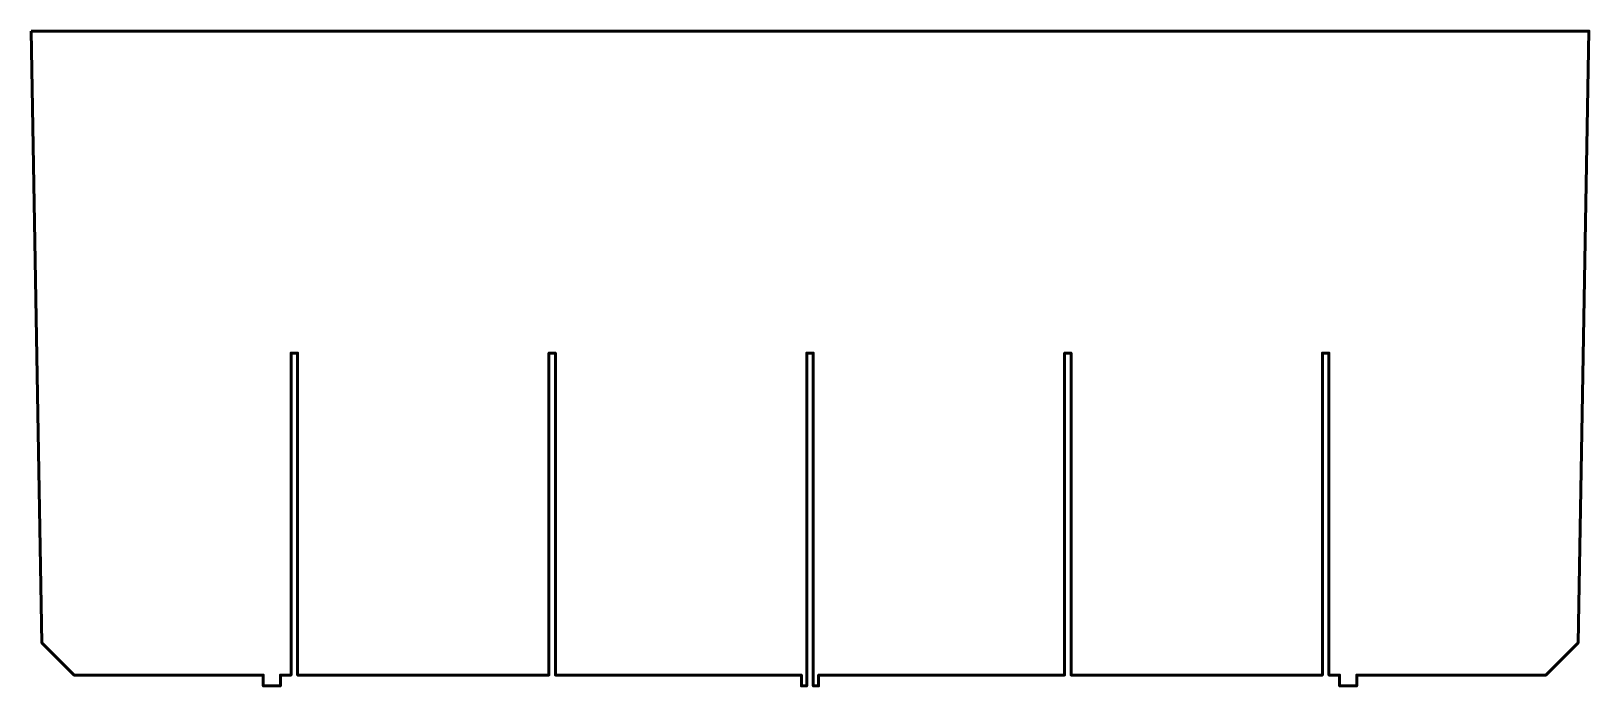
# Model space of a CAD drawing. Header units: centimetres. Extents: x -36.2 to 36.2, y -15.2 to 15.2.
import ezdxf

# ---------------------------------------------------------------- set-up
doc = ezdxf.new("R2010")
doc.units = ezdxf.units.CM
doc.header["$MEASUREMENT"] = 0
doc.layers.add('Layer 1', color=7, linetype='Continuous')

msp = doc.modelspace()

# ---------------------------------------------------------------- linework, layer by layer
at = {"layer": 'Layer 1', "lineweight": 53}
msp.add_open_spline([(-36.25, 15.25), (-36.25, 15.25), (36.25, 15.25), (36.25, 15.25), (36.25, 15.25), (36.25, 15.25), (35.75, -13.25), (35.75, -13.25), (35.75, -13.25), (35.75, -13.25), (34.25, -14.75), (34.25, -14.75), (34.25, -14.75), (34.25, -14.75), (25.45, -14.75), (25.45, -14.75), (25.45, -14.75), (25.45, -14.75), (25.45, -15.25), (25.45, -15.25), (25.45, -15.25), (25.45, -15.25), (24.65, -15.25), (24.65, -15.25), (24.65, -15.25), (24.65, -15.25), (24.65, -14.75), (24.65, -14.75), (24.65, -14.75), (24.65, -14.75), (24.15, -14.75), (24.15, -14.75), (24.15, -14.75), (24.15, -14.75), (24.15, 0.25), (24.15, 0.25), (24.15, 0.25), (24.15, 0.25), (23.85, 0.25), (23.85, 0.25), (23.85, 0.25), (23.85, 0.25), (23.85, -14.75), (23.85, -14.75), (23.85, -14.75), (23.85, -14.75), (12.15, -14.75), (12.15, -14.75), (12.15, -14.75), (12.15, -14.75), (12.15, 0.25), (12.15, 0.25), (12.15, 0.25), (12.15, 0.25), (11.85, 0.25), (11.85, 0.25), (11.85, 0.25), (11.85, 0.25), (11.85, -14.75), (11.85, -14.75), (11.85, -14.75), (11.85, -14.75), (0.4, -14.75), (0.4, -14.75), (0.4, -14.75), (0.4, -14.75), (0.4, -15.25), (0.4, -15.25), (0.4, -15.25), (0.4, -15.25), (0.15, -15.25), (0.15, -15.25), (0.15, -15.25), (0.15, -15.25), (0.15, 0.25), (0.15, 0.25), (0.15, 0.25), (0.15, 0.25), (-0.15, 0.25), (-0.15, 0.25), (-0.15, 0.25), (-0.15, 0.25), (-0.15, -15.25), (-0.15, -15.25), (-0.15, -15.25), (-0.15, -15.25), (-0.4, -15.25), (-0.4, -15.25), (-0.4, -15.25), (-0.4, -15.25), (-0.4, -14.75), (-0.4, -14.75), (-0.4, -14.75), (-0.4, -14.75), (-11.85, -14.75), (-11.85, -14.75), (-11.85, -14.75), (-11.85, -14.75), (-11.85, 0.25), (-11.85, 0.25), (-11.85, 0.25), (-11.85, 0.25), (-12.15, 0.25), (-12.15, 0.25), (-12.15, 0.25), (-12.15, 0.25), (-12.15, -14.75), (-12.15, -14.75), (-12.15, -14.75), (-12.15, -14.75), (-23.85, -14.75), (-23.85, -14.75), (-23.85, -14.75), (-23.85, -14.75), (-23.85, 0.25), (-23.85, 0.25), (-23.85, 0.25), (-23.85, 0.25), (-24.15, 0.25), (-24.15, 0.25), (-24.15, 0.25), (-24.15, 0.25), (-24.15, -14.75), (-24.15, -14.75), (-24.15, -14.75), (-24.15, -14.75), (-24.65, -14.75), (-24.65, -14.75), (-24.65, -14.75), (-24.65, -14.75), (-24.65, -15.25), (-24.65, -15.25), (-24.65, -15.25), (-24.65, -15.25), (-25.45, -15.25), (-25.45, -15.25), (-25.45, -15.25), (-25.45, -15.25), (-25.45, -14.75), (-25.45, -14.75), (-25.45, -14.75), (-25.45, -14.75), (-34.25, -14.75), (-34.25, -14.75), (-34.25, -14.75), (-34.25, -14.75), (-35.75, -13.25), (-35.75, -13.25), (-35.75, -13.25), (-35.75, -13.25), (-36.25, 15.25), (-36.25, 15.25)], degree=3, knots=[0, 0, 0, 0, 0.025641, 0.025641, 0.025641, 0.025641, 0.051282, 0.051282, 0.051282, 0.051282, 0.076923, 0.076923, 0.076923, 0.076923, 0.102564, 0.102564, 0.102564, 0.102564, 0.128205, 0.128205, 0.128205, 0.128205, 0.153846, 0.153846, 0.153846, 0.153846, 0.179487, 0.179487, 0.179487, 0.179487, 0.205128, 0.205128, 0.205128, 0.205128, 0.230769, 0.230769, 0.230769, 0.230769, 0.25641, 0.25641, 0.25641, 0.25641, 0.282051, 0.282051, 0.282051, 0.282051, 0.307692, 0.307692, 0.307692, 0.307692, 0.333333, 0.333333, 0.333333, 0.333333, 0.358974, 0.358974, 0.358974, 0.358974, 0.384615, 0.384615, 0.384615, 0.384615, 0.410256, 0.410256, 0.410256, 0.410256, 0.435897, 0.435897, 0.435897, 0.435897, 0.461538, 0.461538, 0.461538, 0.461538, 0.487179, 0.487179, 0.487179, 0.487179, 0.512821, 0.512821, 0.512821, 0.512821, 0.538462, 0.538462, 0.538462, 0.538462, 0.564103, 0.564103, 0.564103, 0.564103, 0.589744, 0.589744, 0.589744, 0.589744, 0.615385, 0.615385, 0.615385, 0.615385, 0.641026, 0.641026, 0.641026, 0.641026, 0.666667, 0.666667, 0.666667, 0.666667, 0.692308, 0.692308, 0.692308, 0.692308, 0.717949, 0.717949, 0.717949, 0.717949, 0.74359, 0.74359, 0.74359, 0.74359, 0.769231, 0.769231, 0.769231, 0.769231, 0.794872, 0.794872, 0.794872, 0.794872, 0.820513, 0.820513, 0.820513, 0.820513, 0.846154, 0.846154, 0.846154, 0.846154, 0.871795, 0.871795, 0.871795, 0.871795, 0.897436, 0.897436, 0.897436, 0.897436, 0.923077, 0.923077, 0.923077, 0.923077, 0.948718, 0.948718, 0.948718, 0.948718, 1, 1, 1, 1], dxfattribs=at)

doc.saveas('drawing.dxf')
